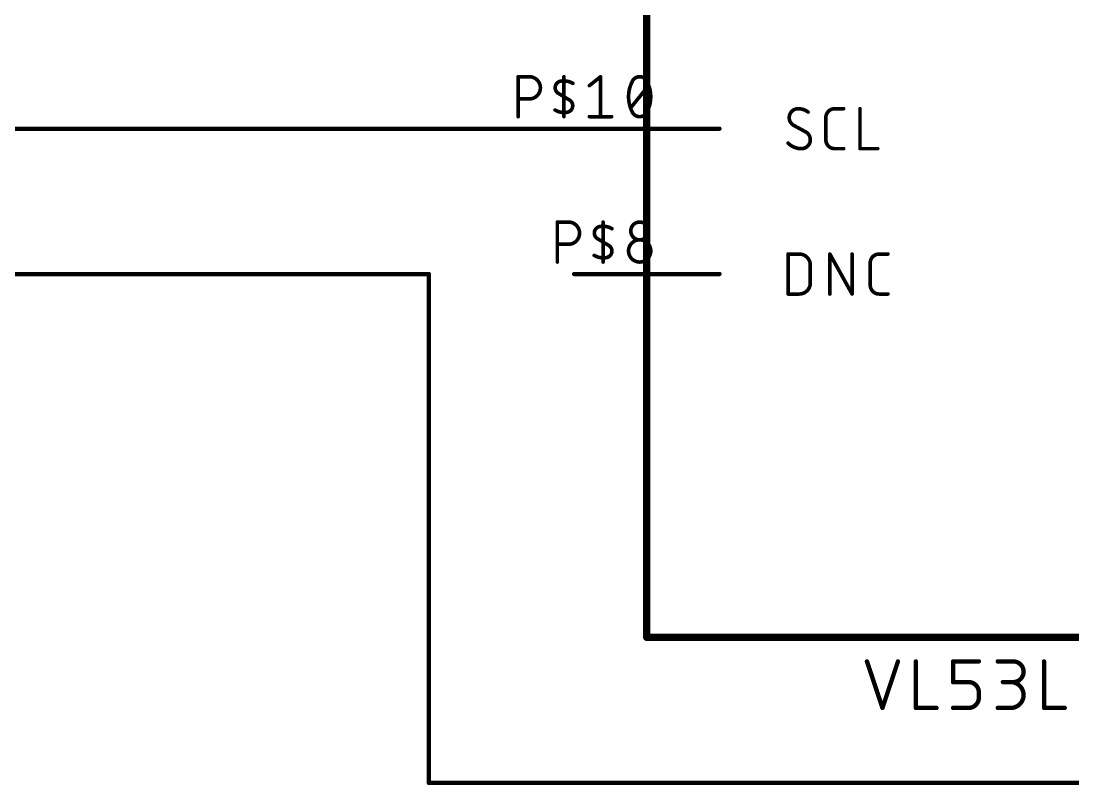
# Model space of a CAD drawing. Extents: x -114 to 51, y -5 to 50.
# Drawn here: x -21.87 to 14.9, y -5.16 to 21.54 of the extents above; entities that cross this region are included whole.
import ezdxf

# ---------------------------------------------------------------- set-up
doc = ezdxf.new("R2010")
doc.units = 0
for name, color, linetype in [('91', 122, 'CONTINUOUS'), ('94', 12, 'CONTINUOUS'), ('95', 251, 'CONTINUOUS'), ('96', 251, 'CONTINUOUS')]:
    doc.layers.add(name, color=color, linetype=linetype)

msp = doc.modelspace()

# ---------------------------------------------------------------- linework, layer by layer
at = {"layer": '91', "const_width": 0.1524}
for points in [[(-2.54, 17.78), (-22.86, 17.78)], [(-22.86, 12.7), (-7.62, 12.7)], [(-7.62, 12.7), (-7.62, -5.08)], [(-7.62, -5.08), (40.64, -5.08)]]:
    msp.add_lwpolyline(points, dxfattribs=at)
at = {"layer": '91', "const_width": 0.0762}
for points in [[(-2.54, 17.7419, 1), (-2.54, 17.8181)], [(-7.5819, 12.7, 1), (-7.6581, 12.7)], [(-7.62, 12.6619, 1), (-7.62, 12.7381)], [(-7.62, -5.0419, 1), (-7.62, -5.1181)], [(-7.6581, -5.08, 1), (-7.5819, -5.08)]]:
    msp.add_lwpolyline(points, format="xyb", dxfattribs=at)
at = {"layer": '94'}
for points, const_width in [([(0, 0), (0, 35.56)], 0.254), ([(-2.54, 17.78), (2.54, 17.78)], 0.1524), ([(-2.54, 12.7), (2.54, 12.7)], 0.1524), ([(33.02, 0), (0, 0)], 0.254)]:
    msp.add_lwpolyline(points, dxfattribs=dict(at, const_width=const_width))
for points, const_width in [([(-2.54, 17.8181, 1), (-2.54, 17.7419)], 0.0762), ([(2.54, 17.7419, 1), (2.54, 17.8181)], 0.0762), ([(-2.54, 12.7381, 1), (-2.54, 12.6619)], 0.0762), ([(2.54, 12.6619, 1), (2.54, 12.7381)], 0.0762), ([(0, 0.0635, 1), (0, -0.0635)], 0.127), ([(-0.0635, 0, 1), (0.0635, 0)], 0.127)]:
    msp.add_lwpolyline(points, format="xyb", dxfattribs=dict(at, const_width=const_width))
at = {"layer": '95', "const_width": 0.127}
for points in [[(-4.4943, 18.1991), (-4.4943, 19.5961)], [(-4.4943, 19.5961), (-4.1063, 19.5961)], [(-2.8948, 18.1991), (-2.8948, 19.5961)], [(-2.0053, 19.2857), (-1.6172, 19.5961)], [(-1.6172, 19.5961), (-1.6172, 18.1991)], [(-0.5588, 18.5095), (0.0621, 19.2857)], [(-4.1063, 18.82), (-4.4943, 18.82)], [(-2.8948, 18.8976), (-3.0888, 19.014)], [(-2.8948, 18.8976), (-2.7008, 18.7812)], [(6.57, 18.4785), (6.8804, 18.4785)], [(7.4526, 18.4785), (7.4526, 17.0815)], [(-2.0053, 18.1991), (-1.2292, 18.1991)], [(6.2595, 17.3919), (6.2595, 18.1681)], [(5.5612, 17.6636), (5.1343, 17.8964)], [(6.8804, 17.0815), (6.57, 17.0815)], [(7.4526, 17.0815), (8.0735, 17.0815)], [(-3.1255, 13.1191), (-3.1255, 14.5161)], [(-3.1255, 14.5161), (-2.7374, 14.5161)], [(-1.526, 13.1191), (-1.526, 14.5161)], [(-1.526, 13.8176), (-1.72, 13.934)], [(-2.7374, 13.74), (-3.1255, 13.74)], [(-1.526, 13.8176), (-1.3319, 13.7012)], [(4.9403, 12.0015), (4.9403, 13.3985)], [(4.9403, 13.3985), (5.3284, 13.3985)], [(6.4004, 12.0015), (6.4004, 13.3985)], [(6.4004, 13.3985), (7.1765, 12.0015)], [(7.1765, 12.0015), (7.1765, 13.3985)], [(8.1213, 13.3985), (8.4318, 13.3985)], [(5.7164, 13.0104), (5.7164, 12.3896)], [(7.8109, 12.3119), (7.8109, 13.0881)], [(5.3284, 12.0015), (4.9403, 12.0015)], [(8.4318, 12.0015), (8.1213, 12.0015)]]:
    msp.add_lwpolyline(points, dxfattribs=at)
at = {"layer": '95'}
for points, const_width in [([(-4.4626, 19.5961, 1), (-4.5261, 19.5961)], 0.0635), ([(-4.4943, 19.6278, 1), (-4.4943, 19.5644)], 0.0635), ([(-4.1063, 18.82, 1), (-4.1063, 19.5961)], 0.127), ([(-4.1063, 19.6278, 1), (-4.1063, 19.5644)], 0.0635), ([(-4.1063, 19.5644, 1), (-4.1063, 19.6278)], 0.0635), ([(-3.0112, 19.4409, 0.6917), (-3.0888, 19.014)], 0.127), ([(-2.5844, 19.3633, 0.1823), (-3.0112, 19.4409)], 0.127), ([(-3.0169, 19.4721, 1), (-3.0055, 19.4096)], 0.0635), ([(-3.0055, 19.4096, 1), (-3.0169, 19.4721)], 0.0635), ([(-2.8631, 19.5961, 1), (-2.9266, 19.5961)], 0.0635), ([(-1.5855, 19.5961, 1), (-1.649, 19.5961)], 0.0635), ([(-1.5974, 19.5713, 1), (-1.637, 19.6209)], 0.0635), ([(-0.2484, 19.5961, 0.3205), (-0.52, 19.4021)], 0.127), ([(0.0233, 19.4021, 0.3205), (-0.2484, 19.5961)], 0.127), ([(-0.2484, 19.6278, 1), (-0.2484, 19.5644)], 0.0635), ([(-0.2484, 19.5644, 1), (-0.2484, 19.6278)], 0.0635), ([(-2.6007, 19.336, 1), (-2.568, 19.3905)], 0.0635), ([(-2.0251, 19.3104, 1), (-1.9854, 19.2609)], 0.0635), ([(-0.52, 19.4021, 0.1139), (-0.6364, 18.8976)], 0.127), ([(-0.55, 19.4124, 1), (-0.49, 19.3918)], 0.0635), ([(-0.4915, 19.3882, 1), (-0.5485, 19.416)], 0.0635), ([(0.0518, 19.416, 1), (-0.0053, 19.3882)], 0.0635), ([(0.1397, 18.8976, 0.1139), (0.0233, 19.4021)], 0.127), ([(-0.0067, 19.3918, 1), (0.0533, 19.4124)], 0.0635), ([(0.0869, 19.2658, 1), (0.0373, 19.3055)], 0.0635), ([(-4.4943, 18.8517, 1), (-4.4943, 18.7882)], 0.0635), ([(-4.1063, 18.8517, 1), (-4.1063, 18.7882)], 0.0635), ([(-4.1063, 18.7882, 1), (-4.1063, 18.8517)], 0.0635), ([(-3.0725, 19.0412, 1), (-3.1052, 18.9868)], 0.0635), ([(-3.1052, 18.9868, 1), (-3.0725, 19.0412)], 0.0635), ([(-2.8785, 18.9248, 1), (-2.9111, 18.8704)], 0.0635), ([(-2.9111, 18.8704, 1), (-2.8785, 18.9248)], 0.0635), ([(-2.7784, 18.3543, 0.6917), (-2.7008, 18.7812)], 0.127), ([(-2.6844, 18.8084, 1), (-2.7171, 18.754)], 0.0635), ([(-2.7171, 18.754, 1), (-2.6844, 18.8084)], 0.0635), ([(-0.6364, 18.8976, 0.1139), (-0.52, 18.3931)], 0.127), ([(-0.6047, 18.8976, 1), (-0.6682, 18.8976)], 0.0635), ([(-0.6682, 18.8976, 1), (-0.6047, 18.8976)], 0.0635), ([(0.0233, 18.3931, 0.1139), (0.1397, 18.8976)], 0.127), ([(0.1714, 18.8976, 1), (0.108, 18.8976)], 0.0635), ([(0.108, 18.8976, 1), (0.1714, 18.8976)], 0.0635), ([(-3.1889, 18.4592, 1), (-3.2216, 18.4047)], 0.0635), ([(-3.2052, 18.4319, 0.1823), (-2.7784, 18.3543)], 0.127), ([(-2.7841, 18.3856, 1), (-2.7727, 18.3231)], 0.0635), ([(-2.7727, 18.3231, 1), (-2.7841, 18.3856)], 0.0635), ([(-0.5836, 18.5294, 1), (-0.534, 18.4897)], 0.0635), ([(-0.52, 18.3931, 0.3205), (-0.2484, 18.1991)], 0.127), ([(-0.49, 18.4034, 1), (-0.55, 18.3828)], 0.0635), ([(-0.5485, 18.3792, 1), (-0.4915, 18.407)], 0.0635), ([(-0.2484, 18.1991, 0.3205), (0.0233, 18.3931)], 0.127), ([(-0.0053, 18.407, 1), (0.0518, 18.3792)], 0.0635), ([(0.0533, 18.3828, 1), (-0.0067, 18.4034)], 0.0635), ([(5.2896, 18.4785, 0.4142), (4.9791, 18.1681)], 0.127), ([(5.6388, 18.3621, 0.1623), (5.2896, 18.4785)], 0.127), ([(5.2896, 18.5102, 1), (5.2895, 18.4468)], 0.0635), ([(5.2895, 18.4467, 1), (5.2896, 18.5102)], 0.0635), ([(5.6198, 18.3367, 1), (5.6578, 18.3875)], 0.0635), ([(6.57, 18.4785, 0.4142), (6.2595, 18.1681)], 0.127), ([(6.57, 18.5102, 1), (6.57, 18.4468)], 0.0635), ([(6.57, 18.4468, 1), (6.57, 18.5102)], 0.0635), ([(6.8804, 18.4468, 1), (6.8804, 18.5102)], 0.0635), ([(7.4844, 18.4785, 1), (7.4209, 18.4785)], 0.0635), ([(-4.5261, 18.1991, 1), (-4.4626, 18.1991)], 0.0635), ([(-2.9266, 18.1991, 1), (-2.8631, 18.1991)], 0.0635), ([(-2.0053, 18.2309, 1), (-2.0053, 18.1674)], 0.0635), ([(-1.649, 18.1991, 1), (-1.5855, 18.1991)], 0.0635), ([(-1.2292, 18.1674, 1), (-1.2292, 18.2309)], 0.0635), ([(-0.2484, 18.2308, 1), (-0.2484, 18.1674)], 0.0635), ([(-0.2484, 18.1674, 1), (-0.2484, 18.2308)], 0.0635), ([(4.9791, 18.1681, 0.2656), (5.1343, 17.8964)], 0.127), ([(5.0109, 18.1681, 1), (4.9474, 18.1681)], 0.0635), ([(4.9474, 18.1681, 1), (5.0109, 18.1681)], 0.0635), ([(6.2913, 18.1681, 1), (6.2278, 18.1681)], 0.0635), ([(6.2278, 18.1681, 1), (6.2913, 18.1681)], 0.0635), ([(5.1495, 17.9243, 1), (5.1191, 17.8685)], 0.0635), ([(5.1182, 17.8691, 1), (5.1504, 17.9238)], 0.0635), ([(5.7164, 17.3919, 0.2656), (5.5612, 17.6636)], 0.127), ([(5.5773, 17.6909, 1), (5.5451, 17.6362)], 0.0635), ([(5.546, 17.6357, 1), (5.5764, 17.6915)], 0.0635), ([(4.9403, 17.2755, 0.2), (5.406, 17.0815)], 0.127), ([(4.9628, 17.2979, 1), (4.9178, 17.2532)], 0.0635), ([(5.406, 17.0815, 0.4142), (5.7164, 17.3919)], 0.127), ([(5.7482, 17.3919, 1), (5.6847, 17.3919)], 0.0635), ([(5.6847, 17.3919, 1), (5.7482, 17.3919)], 0.0635), ([(6.2595, 17.3919, 0.4142), (6.57, 17.0815)], 0.127), ([(6.2913, 17.3919, 1), (6.2278, 17.3919)], 0.0635), ([(6.2278, 17.3919, 1), (6.2913, 17.3919)], 0.0635), ([(5.406, 17.1133, 1), (5.406, 17.0498)], 0.0635), ([(5.406, 17.0498, 1), (5.406, 17.1132)], 0.0635), ([(6.57, 17.1133, 1), (6.57, 17.0498)], 0.0635), ([(6.57, 17.0498, 1), (6.57, 17.1133)], 0.0635), ([(6.8804, 17.0498, 1), (6.8804, 17.1133)], 0.0635), ([(7.4526, 17.1133, 1), (7.4526, 17.0498)], 0.0635), ([(7.4209, 17.0815, 1), (7.4844, 17.0815)], 0.0635), ([(8.0735, 17.0498, 1), (8.0735, 17.1133)], 0.0635), ([(-3.1255, 14.5479, 1), (-3.1255, 14.4844)], 0.0635), ([(-3.0937, 14.5161, 1), (-3.1572, 14.5161)], 0.0635), ([(-2.7374, 13.74, 1), (-2.7374, 14.5161)], 0.127), ([(-2.7374, 14.5479, 1), (-2.7374, 14.4844)], 0.0635), ([(-2.7374, 14.4844, 1), (-2.7374, 14.5479)], 0.0635), ([(-1.6424, 14.3609, 0.6917), (-1.72, 13.934)], 0.127), ([(-1.2155, 14.2833, 0.1823), (-1.6424, 14.3609)], 0.127), ([(-1.6481, 14.3921, 1), (-1.6367, 14.3296)], 0.0635), ([(-1.6367, 14.3296, 1), (-1.6481, 14.3921)], 0.0635), ([(-1.4942, 14.5161, 1), (-1.5577, 14.5161)], 0.0635), ([(-1.2318, 14.256, 1), (-1.1992, 14.3105)], 0.0635), ([(0.0621, 14.2057, 1), (-0.5588, 14.2057)], 0.127), ([(-1.7036, 13.9612, 1), (-1.7363, 13.9068)], 0.0635), ([(-1.7363, 13.9068, 1), (-1.7036, 13.9612)], 0.0635), ([(-0.5588, 14.2057, 1), (0.0621, 14.2057)], 0.127), ([(-0.5906, 14.2057, 1), (-0.5271, 14.2057)], 0.0635), ([(-0.527, 14.2057, 1), (-0.5905, 14.2057)], 0.0635), ([(0.0938, 14.2057, 1), (0.0303, 14.2057)], 0.0635), ([(0.0303, 14.2057, 1), (0.0938, 14.2057)], 0.0635), ([(-3.1255, 13.7717, 1), (-3.1255, 13.7082)], 0.0635), ([(-2.7374, 13.7717, 1), (-2.7374, 13.7082)], 0.0635), ([(-2.7374, 13.7082, 1), (-2.7374, 13.7717)], 0.0635), ([(-1.5096, 13.8448, 1), (-1.5423, 13.7904)], 0.0635), ([(-1.5423, 13.7904, 1), (-1.5096, 13.8448)], 0.0635), ([(-1.4095, 13.2743, 0.6917), (-1.3319, 13.7012)], 0.127), ([(-1.3156, 13.7284, 1), (-1.3483, 13.674)], 0.0635), ([(-1.3483, 13.674, 1), (-1.3156, 13.7284)], 0.0635), ([(0.1397, 13.5072, 1), (-0.6364, 13.5072)], 0.127), ([(-1.8201, 13.3792, 1), (-1.8527, 13.3247)], 0.0635), ([(-1.8364, 13.3519, 0.1823), (-1.4095, 13.2743)], 0.127), ([(-1.4152, 13.3056, 1), (-1.4038, 13.2431)], 0.0635), ([(-1.4038, 13.2431, 1), (-1.4152, 13.3056)], 0.0635), ([(-0.6364, 13.5072, 1), (0.1397, 13.5072)], 0.127), ([(-0.6047, 13.5072, 1), (-0.6682, 13.5072)], 0.0635), ([(-0.6682, 13.5072, 1), (-0.6047, 13.5072)], 0.0635), ([(0.1715, 13.5072, 1), (0.108, 13.5072)], 0.0635), ([(0.108, 13.5072, 1), (0.1715, 13.5072)], 0.0635), ([(4.9403, 13.4303, 1), (4.9403, 13.3667)], 0.0635), ([(4.9721, 13.3985, 1), (4.9086, 13.3985)], 0.0635), ([(5.3284, 13.4303, 1), (5.3284, 13.3667)], 0.0635), ([(5.7164, 13.0104, 0.4142), (5.3284, 13.3985)], 0.127), ([(5.3284, 13.3667, 1), (5.3284, 13.4303)], 0.0635), ([(6.4322, 13.3985, 1), (6.3687, 13.3985)], 0.0635), ([(6.4282, 13.4139, 1), (6.3727, 13.3831)], 0.0635), ([(7.2083, 13.3985, 1), (7.1448, 13.3985)], 0.0635), ([(8.1213, 13.3985, 0.4142), (7.8109, 13.0881)], 0.127), ([(8.1213, 13.4303, 1), (8.1213, 13.3667)], 0.0635), ([(8.1213, 13.3668, 1), (8.1213, 13.4302)], 0.0635), ([(8.4318, 13.3667, 1), (8.4318, 13.4303)], 0.0635), ([(-3.1572, 13.1191, 1), (-3.0937, 13.1191)], 0.0635), ([(-1.5577, 13.1191, 1), (-1.4942, 13.1191)], 0.0635), ([(5.7482, 13.0104, 1), (5.6847, 13.0104)], 0.0635), ([(5.6847, 13.0104, 1), (5.7482, 13.0104)], 0.0635), ([(7.8426, 13.0881, 1), (7.7791, 13.0881)], 0.0635), ([(7.7791, 13.0881, 1), (7.8426, 13.0881)], 0.0635), ([(5.3284, 12.0015, 0.4142), (5.7164, 12.3896)], 0.127), ([(5.7482, 12.3896, 1), (5.6847, 12.3896)], 0.0635), ([(5.6847, 12.3896, 1), (5.7482, 12.3896)], 0.0635), ([(7.8426, 12.3119, 1), (7.7791, 12.3119)], 0.0635), ([(7.7791, 12.3119, 1), (7.8426, 12.3119)], 0.0635), ([(7.8109, 12.3119, 0.4142), (8.1213, 12.0015)], 0.127), ([(4.9403, 12.0333, 1), (4.9403, 11.9697)], 0.0635), ([(4.9086, 12.0015, 1), (4.9721, 12.0015)], 0.0635), ([(5.3284, 12.0332, 1), (5.3284, 11.9698)], 0.0635), ([(5.3284, 11.9697, 1), (5.3284, 12.0333)], 0.0635), ([(6.3687, 12.0015, 1), (6.4322, 12.0015)], 0.0635), ([(7.1448, 12.0015, 1), (7.2083, 12.0015)], 0.0635), ([(7.1488, 11.9861, 1), (7.2043, 12.0169)], 0.0635), ([(8.1213, 12.0333, 1), (8.1213, 11.9697)], 0.0635), ([(8.1213, 11.9697, 1), (8.1213, 12.0333)], 0.0635), ([(8.4318, 11.9697, 1), (8.4318, 12.0333)], 0.0635)]:
    msp.add_lwpolyline(points, format="xyb", dxfattribs=dict(at, const_width=const_width))
at = {"layer": '96', "const_width": 0.1524}
for points in [[(7.6962, -0.8382), (8.2381, -2.4638)], [(8.2381, -2.4638), (8.7799, -0.8382)], [(9.4047, -0.8382), (9.4047, -2.4638)], [(10.7043, -1.5607), (10.7043, -0.8382)], [(10.7043, -0.8382), (11.6075, -0.8382)], [(12.2675, -0.8382), (12.8093, -0.8382)], [(13.8857, -0.8382), (13.8857, -2.4638)], [(11.2462, -1.5607), (10.7043, -1.5607)], [(12.8093, -1.5607), (12.4481, -1.5607)], [(11.6075, -2.1026), (11.6075, -1.9219)], [(9.4047, -2.4638), (10.1272, -2.4638)], [(10.7043, -2.4638), (11.2462, -2.4638)], [(12.2675, -2.4638), (12.719, -2.4638)], [(13.8857, -2.4638), (14.6082, -2.4638)]]:
    msp.add_lwpolyline(points, dxfattribs=at)
at = {"layer": '96'}
for points, const_width in [([(7.7323, -0.8262, 1), (7.6601, -0.8502)], 0.0762), ([(8.8161, -0.8502, 1), (8.7438, -0.8262)], 0.0762), ([(9.4428, -0.8382, 1), (9.3666, -0.8382)], 0.0762), ([(10.7424, -0.8382, 1), (10.6662, -0.8382)], 0.0762), ([(10.7043, -0.8001, 1), (10.7043, -0.8763)], 0.0762), ([(11.6075, -0.8763, 1), (11.6075, -0.8001)], 0.0762), ([(12.2675, -0.8001, 1), (12.2675, -0.8763)], 0.0762), ([(12.8093, -1.5607, 1), (12.8093, -0.8382)], 0.1524), ([(12.8093, -0.8001, 1), (12.8093, -0.8763)], 0.0762), ([(12.8093, -0.8763, 1), (12.8093, -0.8001)], 0.0762), ([(13.9238, -0.8382, 1), (13.8476, -0.8382)], 0.0762), ([(10.7043, -1.5226, 1), (10.7043, -1.5988)], 0.0762), ([(10.6662, -1.5607, 1), (10.7424, -1.5607)], 0.0762), ([(11.6075, -1.9219, 0.4142), (11.2462, -1.5607)], 0.1524), ([(11.2462, -1.5226, 1), (11.2462, -1.5988)], 0.0762), ([(11.2462, -1.5988, 1), (11.2462, -1.5226)], 0.0762), ([(12.4481, -1.5226, 1), (12.4481, -1.5988)], 0.0762), ([(12.719, -2.4638, 1), (12.719, -1.5607)], 0.1524), ([(12.719, -1.5226, 1), (12.719, -1.5988)], 0.0762), ([(12.8093, -1.5226, 1), (12.8093, -1.5988)], 0.0762), ([(12.8093, -1.5988, 1), (12.8093, -1.5226)], 0.0762), ([(11.2462, -2.4638, 0.4142), (11.6075, -2.1026)], 0.1524), ([(11.6456, -1.9219, 1), (11.5694, -1.9219)], 0.0762), ([(11.5694, -1.9219, 1), (11.6456, -1.9219)], 0.0762), ([(11.6456, -2.1026, 1), (11.5694, -2.1026)], 0.0762), ([(11.5694, -2.1026, 1), (11.6456, -2.1026)], 0.0762), ([(8.2019, -2.4518, 1), (8.2742, -2.4758)], 0.0762), ([(8.2019, -2.4758, 1), (8.2742, -2.4518)], 0.0762), ([(9.4047, -2.4257, 1), (9.4047, -2.5019)], 0.0762), ([(9.3666, -2.4638, 1), (9.4428, -2.4638)], 0.0762), ([(10.1272, -2.5019, 1), (10.1272, -2.4257)], 0.0762), ([(10.7043, -2.4257, 1), (10.7043, -2.5019)], 0.0762), ([(11.2462, -2.4257, 1), (11.2462, -2.5019)], 0.0762), ([(11.2462, -2.5019, 1), (11.2462, -2.4257)], 0.0762), ([(12.2675, -2.4257, 1), (12.2675, -2.5019)], 0.0762), ([(12.719, -2.4257, 1), (12.719, -2.5019)], 0.0762), ([(12.719, -2.5019, 1), (12.719, -2.4257)], 0.0762), ([(13.8857, -2.4257, 1), (13.8857, -2.5019)], 0.0762), ([(13.8476, -2.4638, 1), (13.9238, -2.4638)], 0.0762), ([(14.6082, -2.5019, 1), (14.6082, -2.4257)], 0.0762)]:
    msp.add_lwpolyline(points, format="xyb", dxfattribs=dict(at, const_width=const_width))

doc.saveas('drawing.dxf')
